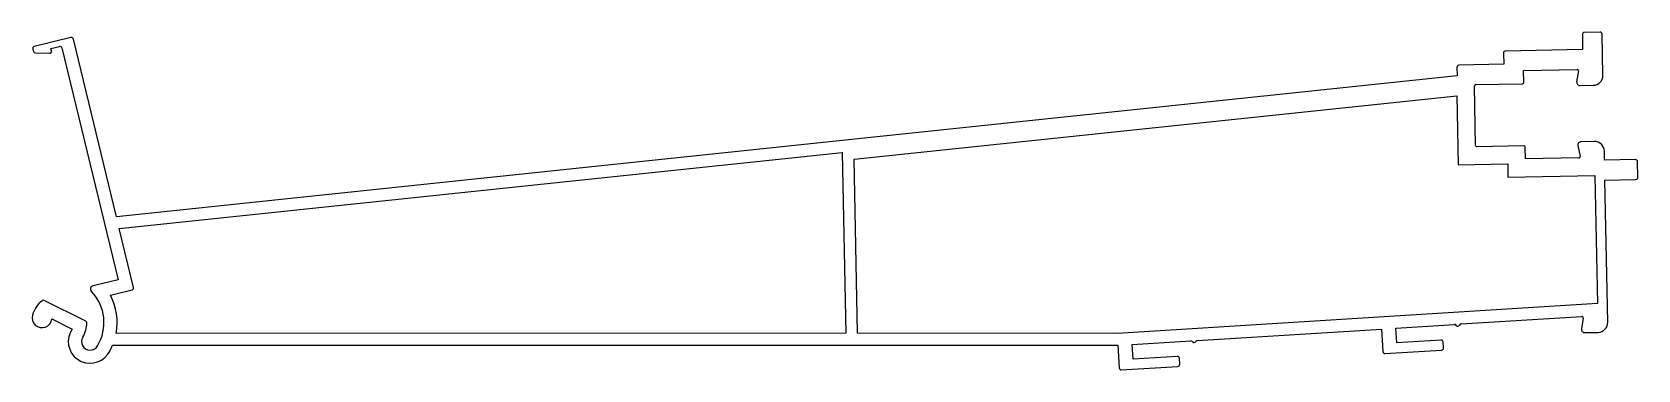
# Model space of a CAD drawing. Extents: x 2620 to 2864, y 1176 to 1227.
import ezdxf

# ---------------------------------------------------------------- set-up
doc = ezdxf.new("R2010")
doc.units = 0
doc.layers.get('0').update_dxf_attribs({"linetype": 'CONTINUOUS'})

msp = doc.modelspace()

# ---------------------------------------------------------------- linework, layer by layer
at = {"color": 0}
for p, q in [((2857.91, 1227.05), (2855.51, 1227)), ((2620.31, 1224.5), (2620.39, 1224.15)), ((2626.1, 1226.22), (2620.53, 1224.87)), ((2623.06, 1224.55), (2624.37, 1224.87)), ((2623.14, 1224.24), (2623.06, 1224.55)), ((2624.73, 1224.65), (2633.23, 1189.57)), ((2632.99, 1199.08), (2626.46, 1226)), ((2855.22, 1226.69), (2855.26, 1224.42)), ((2858.34, 1220.53), (2858.22, 1226.75)), ((2620.68, 1223.92), (2622.84, 1223.86)), ((2843.3, 1222.19), (2836.5, 1222.05)), ((2843.27, 1223.88), (2843.3, 1222.19)), ((2855.26, 1224.42), (2843.56, 1224.19)), ((2836.24, 1220.45), (2632.99, 1199.08)), ((2836.21, 1221.75), (2836.24, 1220.45)), ((2846.32, 1221.24), (2854.42, 1221.4)), ((2846.36, 1219.44), (2846.32, 1221.24)), ((2854.62, 1221.17), (2854.36, 1219.54)), ((2744.85, 1207.82), (2836.19, 1217.43)), ((2836.19, 1217.43), (2836.4, 1206.95)), ((2839.04, 1209.9), (2838.87, 1218.9)), ((2839.06, 1219.1), (2846.16, 1219.24)), ((2854.87, 1218.96), (2856.87, 1219)), ((2854.55, 1209.87), (2854.87, 1208.24)), ((2857.03, 1210.5), (2855.03, 1210.46)), ((2633.41, 1197.31), (2743.03, 1208.83)), ((2743.03, 1208.83), (2743.56, 1181.48)), ((2745.36, 1181.48), (2744.85, 1207.82)), ((2846.34, 1209.84), (2839.25, 1209.7)), ((2846.58, 1207.85), (2846.55, 1209.65)), ((2854.68, 1208), (2846.58, 1207.85)), ((2858.59, 1207.66), (2858.56, 1209.03)), ((2863.29, 1207.75), (2858.59, 1207.66)), ((2863.64, 1205.06), (2863.59, 1207.46)), ((2836.4, 1206.95), (2843.9, 1207.09)), ((2843.9, 1207.09), (2843.94, 1205.09)), ((2843.94, 1205.09), (2857.13, 1205.35)), ((2857.13, 1205.35), (2857.51, 1185.95)), ((2858.65, 1204.66), (2863.35, 1204.75)), ((2859.07, 1183.13), (2858.65, 1204.66)), ((2635.58, 1188.39), (2633.41, 1197.31)), ((2633.23, 1189.57), (2629.44, 1188.65)), ((2632.08, 1187.23), (2635.36, 1188.02)), ((2628.34, 1183.32), (2622.05, 1186.43)), ((2857.51, 1185.95), (2784.74, 1181.44)), ((2623.2, 1183.63), (2626.29, 1182.1)), ((2836.87, 1182.87), (2855.14, 1184)), ((2855.35, 1183.77), (2855.09, 1182.14)), ((2743.56, 1181.48), (2632.93, 1181.44)), ((2784.74, 1181.44), (2745.36, 1181.48)), ((2796.89, 1180.39), (2824.77, 1182.11)), ((2824.77, 1182.11), (2824.98, 1178.69)), ((2826.97, 1182.25), (2835.83, 1182.8)), ((2827.11, 1180.02), (2826.97, 1182.25)), ((2855.6, 1181.56), (2857.6, 1181.6)), ((2632.4, 1179.64), (2784.8, 1179.64)), ((2784.8, 1179.64), (2785.01, 1176.21)), ((2786.99, 1179.77), (2795.86, 1180.32)), ((2787.13, 1177.54), (2786.99, 1179.77)), ((2825.3, 1178.41), (2833.88, 1178.93)), ((2833.79, 1180.43), (2827.11, 1180.02)), ((2834.17, 1179.25), (2834.11, 1180.15)), ((2785.33, 1175.93), (2793.91, 1176.45)), ((2793.82, 1177.95), (2787.13, 1177.54)), ((2794.19, 1176.77), (2794.13, 1177.67))]:
    msp.add_line(p, q, dxfattribs=at)
for centre, radius, start, end in [((2855.52, 1226.7), 0.3, 91.1204, 181.1204), ((2857.92, 1226.75), 0.3, 1.1204, 91.1204), ((2620.6, 1224.58), 0.3, 103.626, 193.626), ((2624.44, 1224.58), 0.3, 13.6254, 103.6316), ((2626.17, 1225.93), 0.3, 13.6204, 103.626), ((2620.69, 1224.22), 0.3, 193.626, 268.6316), ((2622.84, 1224.16), 0.3, 268.6316, 13.6316), ((2836.51, 1221.75), 0.3, 91.1204, 181.1204), ((2843.57, 1223.89), 0.3, 91.1204, 181.1204), ((2854.42, 1221.2), 0.2, 351.1204, 91.1204), ((2856.84, 1220.5), 1.5, 271.1204, 1.1204), ((2839.07, 1218.9), 0.2, 91.1204, 181.1204), ((2846.16, 1219.44), 0.2, 271.1204, 1.1204), ((2854.86, 1219.46), 0.5, 171.1204, 271.1204), ((2839.24, 1209.9), 0.2, 181.1204, 271.1204), ((2855.04, 1209.96), 0.5, 91.1204, 191.1204), ((2857.06, 1209), 1.5, 1.1204, 91.1204), ((2846.35, 1209.64), 0.2, 1.1204, 91.1204), ((2854.68, 1208.2), 0.2, 271.1204, 11.1204), ((2863.29, 1207.45), 0.3, 1.1204, 91.1204), ((2863.34, 1205.05), 0.3, 271.1204, 1.1204), ((2629.55, 1188.16), 0.5, 103.6204, 224.0762), ((2635.29, 1188.32), 0.3, 283.6204, 13.6204), ((2624.31, 1183.08), 4.2, 127.778, 164.2923), ((2621.92, 1186.17), 0.3, 63.6204, 127.778), ((2624.31, 1183.08), 6.8, 328.6204, 44.0762), ((2624.35, 1183.14), 8.75, 348.7741, 27.8543), ((2621.71, 1183.81), 1.5, 164.2923, 353.0916), ((2628.21, 1183.05), 0.3, 359.4628, 63.6204), ((2855.15, 1183.8), 0.2, 351.1204, 93.5585), ((2857.57, 1183.1), 1.5, 271.1204, 1.1204), ((2629, 1180.22), 3.3, 145.2669, 324.0563), ((2629, 1180.22), 1.3, 148.6204, 328.6204), ((2624.31, 1183.08), 4.2, 328.6204, 359.4628), ((2835.85, 1182.5), 0.3, 33.5466, 93.5585), ((2836.35, 1182.83), 0.3, 213.5466, 333.5704), ((2836.89, 1182.57), 0.3, 93.5585, 153.5704), ((2855.59, 1182.06), 0.5, 171.1204, 271.1204), ((2624.37, 1183.06), 8.73, 326.8611, 336.959), ((2795.87, 1180.02), 0.3, 33.5466, 93.5585), ((2796.37, 1180.36), 0.3, 213.5466, 333.5704), ((2796.92, 1180.08), 0.308, 94.6953, 153.1543), ((2825.28, 1178.71), 0.3, 183.5585, 273.4966), ((2833.81, 1180.13), 0.3, 3.4966, 93.4966), ((2833.87, 1179.23), 0.3, 273.4966, 3.4966), ((2785.31, 1176.23), 0.3, 183.5585, 273.4966), ((2793.83, 1177.65), 0.3, 3.4966, 93.4966), ((2793.89, 1176.75), 0.3, 273.4966, 3.4966)]:
    msp.add_arc(centre, radius, start, end, dxfattribs=at)

doc.saveas('drawing.dxf')
